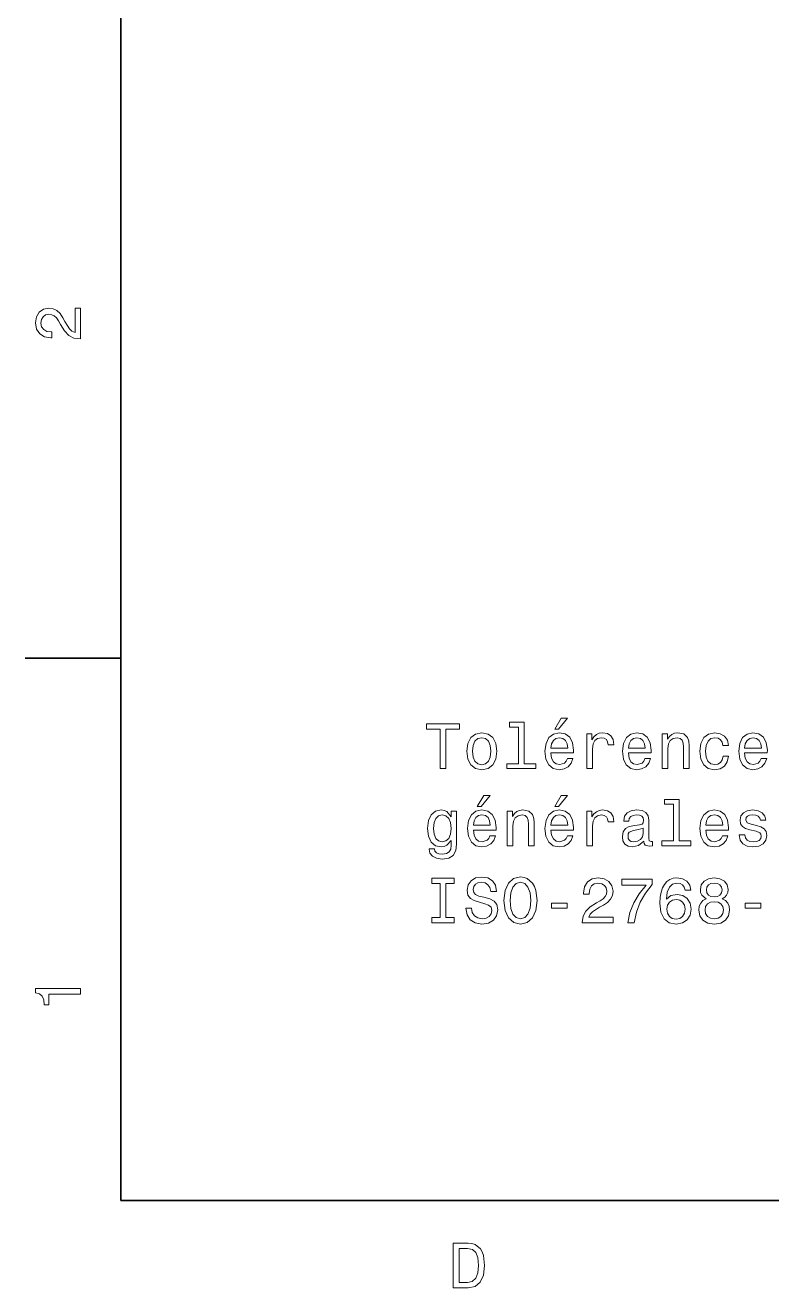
# Model space of a CAD drawing. Extents: x 0 to 297, y 0 to 210.
# Drawn here: x 2.5 to 61, y 3.2 to 102.1 of the extents above; entities that cross this region are included whole.
import ezdxf

# ---------------------------------------------------------------- set-up
doc = ezdxf.new("R2010")
doc.units = 0

msp = doc.modelspace()

# ---------------------------------------------------------------- linework, layer by layer
at = {"color": 7, "lineweight": 35}
for p, q in [((10, 200), (10, 10)), ((10, 10), (287, 10))]:
    msp.add_line(p, q, dxfattribs=at)
at = {"color": 7, "lineweight": 35, "ltscale": 0.1875}
msp.add_line((10, 52.5), (2.5, 52.5), dxfattribs=at)
at = {"color": 7, "lineweight": 13}
for points in [[(6.833213, 77.519447), (6.833213, 79.925072), (6.399496, 79.925072), (6.399496, 78.023773), (6.162464, 78.129684), (5.965778, 78.311241), (5.607709, 78.871033), (5.456412, 79.168587), (5.239553, 79.501442), (4.987392, 79.738472), (4.689842, 79.874641), (4.351945, 79.925072), (3.928314, 79.839333), (3.595461, 79.602303), (3.383646, 79.239189), (3.307997, 78.770172), (3.393732, 78.286018), (3.630764, 77.91787), (4.009006, 77.680832), (4.508286, 77.600143), (4.578891, 77.600143), (4.578891, 78.059074), (4.538545, 78.059074), (4.195605, 78.104462), (3.943444, 78.240631), (3.782061, 78.457489), (3.726585, 78.744957), (3.777017, 79.03746), (3.903098, 79.254318), (4.099784, 79.395531), (4.346902, 79.445961), (4.578891, 79.41066), (4.775577, 79.314842), (4.947046, 79.153458), (5.098343, 78.931557), (5.259727, 78.634003), (5.572406, 78.139771), (5.90526, 77.791786), (6.308718, 77.585014), (6.818084, 77.519447)], [(43.996689, 46.928345), (44.294239, 46.928345), (44.995247, 47.78569), (44.501011, 47.78569)], [(35.004612, 43.851974), (35.46859, 43.851974), (35.46859, 46.928345), (36.527668, 46.928345), (36.527668, 47.351974), (33.940491, 47.351974), (33.940491, 46.928345), (35.004612, 46.928345)], [(37.097553, 45.20356), (37.178246, 44.588287), (37.410233, 44.134396), (37.778389, 43.851974), (38.272625, 43.756153), (38.761818, 43.851974), (39.129974, 44.129353), (39.361961, 44.583244), (39.447697, 45.20356), (39.361961, 45.818832), (39.129974, 46.277767), (38.761818, 46.555145), (38.272625, 46.65601), (37.778389, 46.555145), (37.410233, 46.272724), (37.178246, 45.818832)], [(41.147263, 47.099812), (41.147263, 44.225174), (40.23444, 44.225174), (40.23444, 43.851974), (42.498848, 43.851974), (42.498848, 44.225174), (41.591068, 44.225174), (41.591068, 47.473011), (40.451298, 47.473011), (40.451298, 47.099812)], [(43.689049, 45.07748), (45.464268, 45.07748), (45.469311, 45.284252), (45.388618, 45.864223), (45.166718, 46.297939), (44.81369, 46.560188), (44.344669, 46.65601), (43.885738, 46.555145), (43.532711, 46.272724), (43.305767, 45.813789), (43.225075, 45.208603), (43.300724, 44.588287), (43.527668, 44.134396), (43.875648, 43.851974), (44.32954, 43.756153), (44.722912, 43.821716), (45.045677, 43.993183), (45.282711, 44.265518), (45.418877, 44.628632), (44.980118, 44.628632), (44.889339, 44.426903), (44.758217, 44.275604), (44.385017, 44.154568), (44.097553, 44.210045), (43.880692, 44.386559), (43.739483, 44.674019), (43.689049, 45.062347)], [(46.503174, 43.851974), (46.946976, 43.851974), (46.946976, 45.400246), (46.992363, 45.773445), (47.128532, 46.040733), (47.350433, 46.202118), (47.647984, 46.257595), (47.869888, 46.22229), (48.036312, 46.121426), (48.137177, 45.949959), (48.172482, 45.717968), (48.62133, 45.717968), (48.56081, 46.126469), (48.394382, 46.418976), (48.117004, 46.59549), (47.738762, 46.65601), (47.48156, 46.615662), (47.259655, 46.514797), (47.062969, 46.34333), (46.906631, 46.11134), (46.906631, 46.560188), (46.503174, 46.560188)], [(49.761097, 45.07748), (51.536316, 45.07748), (51.541359, 45.284252), (51.460663, 45.864223), (51.238762, 46.297939), (50.885735, 46.560188), (50.416718, 46.65601), (49.957783, 46.555145), (49.604759, 46.272724), (49.377811, 45.813789), (49.297119, 45.208603), (49.372768, 44.588287), (49.599716, 44.134396), (49.947697, 43.851974), (50.401588, 43.756153), (50.79496, 43.821716), (51.117725, 43.993183), (51.354759, 44.265518), (51.490925, 44.628632), (51.052162, 44.628632), (50.961388, 44.426903), (50.830261, 44.275604), (50.457062, 44.154568), (50.169601, 44.210045), (49.95274, 44.386559), (49.811531, 44.674019), (49.761097, 45.062347)], [(52.408791, 43.851974), (52.852596, 43.851974), (52.852596, 45.415375), (52.897987, 45.773445), (53.044239, 46.03569), (53.271183, 46.197075), (53.573776, 46.257595), (53.815853, 46.207161), (53.967148, 46.070995), (54.042797, 45.844048), (54.068016, 45.541454), (54.068016, 43.851974), (54.511818, 43.851974), (54.511818, 45.632233), (54.491646, 45.990303), (54.400867, 46.287853), (54.103317, 46.560188), (53.639339, 46.65601), (53.382133, 46.620705), (53.165276, 46.524887), (52.978676, 46.363503), (52.83242, 46.146645), (52.83242, 46.560188), (52.408791, 46.560188)], [(57.169601, 45.662495), (57.60836, 45.662495), (57.517582, 46.065952), (57.300724, 46.383675), (56.96283, 46.58036), (56.524067, 46.65601), (56.039917, 46.555145), (55.671761, 46.272724), (55.439774, 45.813789), (55.359081, 45.198517), (55.434731, 44.588287), (55.661674, 44.134396), (56.019745, 43.851974), (56.508938, 43.756153), (56.942657, 43.831802), (57.280552, 44.043617), (57.512539, 44.376469), (57.613403, 44.820274), (57.189774, 44.820274), (57.114124, 44.537853), (56.972916, 44.326038), (56.771187, 44.194916), (56.524067, 44.154568), (56.216431, 44.220131), (55.99453, 44.42186), (55.85836, 44.749668), (55.812973, 45.213646), (55.85836, 45.667538), (55.999573, 45.995346), (56.226517, 46.197075), (56.524067, 46.267681), (56.786316, 46.22229), (56.983002, 46.106297), (57.114124, 45.914654)], [(58.869167, 45.07748), (60.644382, 45.07748), (60.649426, 45.284252), (60.568733, 45.864223), (60.346832, 46.297939), (59.993805, 46.560188), (59.524788, 46.65601), (59.065853, 46.555145), (58.71283, 46.272724), (58.485882, 45.813789), (58.40519, 45.208603), (58.480839, 44.588287), (58.707783, 44.134396), (59.055767, 43.851974), (59.509659, 43.756153), (59.90303, 43.821716), (60.225796, 43.993183), (60.46283, 44.265518), (60.598991, 44.628632), (60.160233, 44.628632), (60.069454, 44.426903), (59.938332, 44.275604), (59.565132, 44.154568), (59.277668, 44.210045), (59.06081, 44.386559), (58.919601, 44.674019), (58.869167, 45.062347)], [(37.551441, 45.208603), (37.596832, 45.662495), (37.738041, 45.990303), (37.964989, 46.192032), (38.272625, 46.262638), (38.575218, 46.192032), (38.802162, 45.995346), (38.943375, 45.662495), (38.993805, 45.208603), (38.943375, 44.749668), (38.802162, 44.416817), (38.575218, 44.215088), (38.272625, 44.149525), (37.964989, 44.215088), (37.738041, 44.416817), (37.596832, 44.749668)], [(43.689049, 45.450676), (43.744526, 45.79866), (43.880692, 46.055866), (44.087467, 46.212204), (44.359802, 46.267681), (44.62709, 46.212204), (44.833862, 46.055866), (44.959946, 45.79866), (45.005333, 45.450676)], [(49.761097, 45.450676), (49.816574, 45.79866), (49.95274, 46.055866), (50.159512, 46.212204), (50.431847, 46.267681), (50.699139, 46.212204), (50.90591, 46.055866), (51.03199, 45.79866), (51.077377, 45.450676)], [(58.869167, 45.450676), (58.924644, 45.79866), (59.06081, 46.055866), (59.267582, 46.212204), (59.539917, 46.267681), (59.807205, 46.212204), (60.013977, 46.055866), (60.14006, 45.79866), (60.185448, 45.450676)], [(37.924641, 40.881516), (38.222191, 40.881516), (38.923203, 41.738861), (38.428963, 41.738861)], [(43.996689, 40.881516), (44.294239, 40.881516), (44.995247, 41.738861), (44.501011, 41.738861)], [(36.300724, 37.926182), (36.300724, 40.513359), (35.87709, 40.513359), (35.87709, 40.074596), (35.52911, 40.473011), (35.317291, 40.573875), (35.080261, 40.60918), (34.651588, 40.508316), (34.318733, 40.225895), (34.101875, 39.772003), (34.026226, 39.161774), (34.101875, 38.546501), (34.318733, 38.092609), (34.651588, 37.805145), (35.080261, 37.709324), (35.322334, 37.744625), (35.524067, 37.835403), (35.87709, 38.218689), (35.87709, 37.835403), (35.836746, 37.53281), (35.725796, 37.315952), (35.513977, 37.189873), (35.196255, 37.144482), (34.918877, 37.174744), (34.722191, 37.250389), (34.606197, 37.381516), (34.570896, 37.558025), (34.14222, 37.558025), (34.14222, 37.537853), (34.207783, 37.215088), (34.409512, 36.973011), (34.732277, 36.816673), (35.17104, 36.761196), (35.695534, 36.836845), (36.043518, 37.04866), (36.240204, 37.416817)], [(37.617004, 39.030651), (39.39222, 39.030651), (39.397263, 39.237423), (39.316574, 39.817394), (39.094669, 40.25111), (38.741646, 40.513359), (38.272625, 40.60918), (37.81369, 40.508316), (37.460663, 40.225895), (37.233719, 39.76696), (37.153027, 39.161774), (37.228676, 38.541458), (37.45562, 38.087566), (37.803604, 37.805145), (38.257496, 37.709324), (38.650867, 37.774887), (38.973633, 37.946354), (39.210663, 38.218689), (39.346832, 38.581802), (38.90807, 38.581802), (38.817291, 38.380074), (38.686169, 38.228775), (38.312969, 38.107738), (38.025505, 38.163216), (37.808647, 38.339729), (37.667439, 38.62719), (37.617004, 39.015518)], [(40.264698, 37.805145), (40.708504, 37.805145), (40.708504, 39.368546), (40.753891, 39.726616), (40.900146, 39.988861), (41.12709, 40.150246), (41.429684, 40.210766), (41.671761, 40.160332), (41.823059, 40.024166), (41.898705, 39.797218), (41.92392, 39.494625), (41.92392, 37.805145), (42.367725, 37.805145), (42.367725, 39.585403), (42.347553, 39.943474), (42.256775, 40.241024), (41.959225, 40.513359), (41.495247, 40.60918), (41.238041, 40.573875), (41.021183, 40.478058), (40.834583, 40.316673), (40.688332, 40.099815), (40.688332, 40.513359), (40.264698, 40.513359)], [(43.689049, 39.030651), (45.464268, 39.030651), (45.469311, 39.237423), (45.388618, 39.817394), (45.166718, 40.25111), (44.81369, 40.513359), (44.344669, 40.60918), (43.885738, 40.508316), (43.532711, 40.225895), (43.305767, 39.76696), (43.225075, 39.161774), (43.300724, 38.541458), (43.527668, 38.087566), (43.875648, 37.805145), (44.32954, 37.709324), (44.722912, 37.774887), (45.045677, 37.946354), (45.282711, 38.218689), (45.418877, 38.581802), (44.980118, 38.581802), (44.889339, 38.380074), (44.758217, 38.228775), (44.385017, 38.107738), (44.097553, 38.163216), (43.880692, 38.339729), (43.739483, 38.62719), (43.689049, 39.015518)], [(46.503174, 37.805145), (46.946976, 37.805145), (46.946976, 39.353416), (46.992363, 39.726616), (47.128532, 39.993904), (47.350433, 40.155289), (47.647984, 40.210766), (47.869888, 40.175461), (48.036312, 40.074596), (48.137177, 39.90313), (48.172482, 39.671139), (48.62133, 39.671139), (48.56081, 40.079639), (48.394382, 40.372147), (48.117004, 40.54866), (47.738762, 40.60918), (47.48156, 40.568832), (47.259655, 40.467968), (47.062969, 40.296501), (46.906631, 40.06451), (46.906631, 40.513359), (46.503174, 40.513359)], [(50.98156, 38.158173), (50.98156, 38.14304), (51.006775, 37.971573), (51.08242, 37.850533), (51.400146, 37.754711), (51.647263, 37.795059), (51.647263, 38.137997), (51.541359, 38.122868), (51.400146, 38.188431), (51.374931, 38.39016), (51.374931, 39.792175), (51.314411, 40.150246), (51.137901, 40.402409), (50.830261, 40.553703), (50.396545, 40.60918), (49.972916, 40.54866), (49.660233, 40.37719), (49.463547, 40.109901), (49.397987, 39.756874), (49.397987, 39.726616), (49.796402, 39.726616), (49.831703, 39.938431), (49.942654, 40.089729), (50.12421, 40.180504), (50.381416, 40.215809), (50.628532, 40.190594), (50.805046, 40.114944), (50.910954, 39.983818), (50.946259, 39.802265), (50.926083, 39.590446), (50.84539, 39.484539), (50.643661, 39.434109), (50.265419, 39.393761), (49.831703, 39.302982), (49.524067, 39.141602), (49.34251, 38.889439), (49.287033, 38.516239), (49.337467, 38.183388), (49.493805, 37.936268), (49.745968, 37.77993), (50.093948, 37.724453), (50.562973, 37.83036)], [(53.291359, 41.052982), (53.291359, 38.178345), (52.378532, 38.178345), (52.378532, 37.805145), (54.642944, 37.805145), (54.642944, 38.178345), (53.735161, 38.178345), (53.735161, 41.426182), (52.59539, 41.426182), (52.59539, 41.052982)], [(55.833145, 39.030651), (57.60836, 39.030651), (57.613403, 39.237423), (57.532715, 39.817394), (57.31081, 40.25111), (56.957787, 40.513359), (56.488762, 40.60918), (56.029831, 40.508316), (55.676804, 40.225895), (55.44986, 39.76696), (55.369167, 39.161774), (55.444817, 38.541458), (55.671761, 38.087566), (56.019745, 37.805145), (56.473633, 37.709324), (56.867004, 37.774887), (57.189774, 37.946354), (57.426804, 38.218689), (57.562973, 38.581802), (57.12421, 38.581802), (57.033432, 38.380074), (56.902309, 38.228775), (56.52911, 38.107738), (56.241646, 38.163216), (56.024788, 38.339729), (55.883575, 38.62719), (55.833145, 39.015518)], [(59.807205, 39.383675), (59.378532, 39.484539), (59.06081, 39.600533), (58.954903, 39.837566), (58.985161, 40.003994), (59.091068, 40.125031), (59.262539, 40.20068), (59.509659, 40.230938), (59.746689, 40.20068), (59.933289, 40.109901), (60.054325, 39.973732), (60.104759, 39.792175), (60.538475, 39.792175), (60.538475, 39.802265), (60.46283, 40.130074), (60.256054, 40.38728), (59.933289, 40.54866), (59.509659, 40.60918), (59.080982, 40.54866), (58.768303, 40.382233), (58.571617, 40.135117), (58.511097, 39.822437), (58.556488, 39.519844), (58.697697, 39.308025), (58.929688, 39.156731), (59.267582, 39.050823), (59.761818, 38.929787), (60.064411, 38.803703), (60.145103, 38.702839), (60.175362, 38.551544), (60.129974, 38.364944), (60.008934, 38.223732), (59.812248, 38.132954), (59.550003, 38.102695), (59.272625, 38.132954), (59.070896, 38.238861), (58.934731, 38.410332), (58.879253, 38.647366), (58.450577, 38.647366), (58.521187, 38.243908), (58.727959, 37.951401), (59.055767, 37.774887), (59.509659, 37.709324), (59.983719, 37.774887), (60.331703, 37.951401), (60.543518, 38.233818), (60.619167, 38.601974), (60.56369, 38.919697), (60.407349, 39.136559), (60.150146, 39.277767)], [(34.485161, 39.161774), (34.530548, 39.610622), (34.666718, 39.943474), (34.878532, 40.14016), (35.160954, 40.210766), (35.458504, 40.14016), (35.680405, 39.943474), (35.816574, 39.610622), (35.867004, 39.161774), (35.816574, 38.702839), (35.680405, 38.375031), (35.458504, 38.173302), (35.160954, 38.107738), (34.878532, 38.173302), (34.666718, 38.375031), (34.530548, 38.707882)], [(37.617004, 39.403847), (37.672482, 39.751831), (37.808647, 40.009037), (38.015419, 40.165375), (38.287754, 40.220852), (38.555046, 40.165375), (38.761818, 40.009037), (38.887897, 39.751831), (38.933289, 39.403847)], [(43.689049, 39.403847), (43.744526, 39.751831), (43.880692, 40.009037), (44.087467, 40.165375), (44.359802, 40.220852), (44.62709, 40.165375), (44.833862, 40.009037), (44.959946, 39.751831), (45.005333, 39.403847)], [(55.833145, 39.403847), (55.888618, 39.751831), (56.024788, 40.009037), (56.23156, 40.165375), (56.503895, 40.220852), (56.771187, 40.165375), (56.977959, 40.009037), (57.104038, 39.751831), (57.149429, 39.403847)], [(50.931126, 38.753273), (50.870605, 38.491024), (50.709225, 38.289295), (50.467148, 38.158173), (50.169601, 38.112782), (49.977959, 38.137997), (49.841789, 38.218689), (49.756054, 38.359901), (49.730839, 38.556587), (49.751011, 38.733101), (49.831703, 38.85918), (50.154469, 39.000389), (50.562973, 39.060909), (50.931126, 39.181946)], [(35.004612, 32.181946), (34.359081, 32.181946), (34.359081, 31.758314), (36.114124, 31.758314), (36.114124, 32.181946), (35.46859, 32.181946), (35.46859, 34.834682), (36.114124, 34.834682), (36.114124, 35.258316), (34.359081, 35.258316), (34.359081, 34.834682), (35.004612, 34.834682)], [(37.475796, 32.913212), (37.016861, 32.913212), (37.117725, 32.378632), (37.369888, 31.98526), (37.758217, 31.748228), (38.282711, 31.662493), (38.802162, 31.743185), (39.190491, 31.965086), (39.437611, 32.313068), (39.528389, 32.772003), (39.45274, 33.185547), (39.240925, 33.452839), (38.897984, 33.629353), (38.439053, 33.760475), (38.045677, 33.856297), (37.788475, 33.967247), (37.64222, 34.128632), (37.596832, 34.380791), (37.64222, 34.607738), (37.773346, 34.779209), (37.975075, 34.895203), (38.252453, 34.935547), (38.534874, 34.885117), (38.756775, 34.748947), (38.903027, 34.522003), (38.973633, 34.214367), (39.432568, 34.214367), (39.432568, 34.224453), (39.351875, 34.698517), (39.114845, 35.05154), (38.741646, 35.273445), (38.23732, 35.349091), (37.783432, 35.273445), (37.430405, 35.06163), (37.203461, 34.733818), (37.122768, 34.310188), (37.188332, 33.931946), (37.379974, 33.67474), (37.682568, 33.503269), (38.096111, 33.372147), (38.504612, 33.256153), (38.812248, 33.145203), (38.998848, 32.983818), (39.064411, 32.721569), (39.003891, 32.454281), (38.847553, 32.252552), (38.610519, 32.126469), (38.302883, 32.086124), (37.959946, 32.141598), (37.697697, 32.302982), (37.531269, 32.565231)], [(40.012539, 33.508316), (40.103317, 32.721569), (40.365562, 32.141598), (40.774067, 31.783531), (41.308647, 31.662493), (41.838188, 31.783531), (42.251732, 32.141598), (42.508934, 32.721569), (42.604759, 33.508316), (42.508934, 34.290016), (42.397984, 34.607738), (42.251732, 34.869987), (41.838188, 35.228054), (41.586025, 35.318832), (41.308647, 35.354134), (40.769024, 35.228054), (40.360519, 34.875031), (40.103317, 34.295059)], [(40.496689, 33.508316), (40.552162, 34.118546), (40.71859, 34.56739), (40.975796, 34.839725), (41.308647, 34.935547), (41.636459, 34.839725), (41.893661, 34.562347), (42.060089, 34.113503), (42.120605, 33.508316), (42.060089, 32.898083), (41.893661, 32.449238), (41.636459, 32.176903), (41.308647, 32.086124), (40.975796, 32.176903), (40.71859, 32.449238), (40.552162, 32.89304)], [(46.150146, 31.758314), (48.555767, 31.758314), (48.555767, 32.192032), (46.654469, 32.192032), (46.760376, 32.429062), (46.941933, 32.625748), (47.501732, 32.983818), (47.799282, 33.135117), (48.132133, 33.351974), (48.369167, 33.604134), (48.505333, 33.901688), (48.555767, 34.239582), (48.470032, 34.663212), (48.233002, 34.996067), (47.869888, 35.207882), (47.400867, 35.283531), (46.916718, 35.197796), (46.548561, 34.960762), (46.311531, 34.582523), (46.230839, 34.083241), (46.230839, 34.012638), (46.689774, 34.012638), (46.689774, 34.052982), (46.735161, 34.395924), (46.87133, 34.648083), (47.088188, 34.809467), (47.375648, 34.864941), (47.668159, 34.81451), (47.885017, 34.688431), (48.026226, 34.491745), (48.07666, 34.244625), (48.041359, 34.012638), (47.945534, 33.815952), (47.784153, 33.644482), (47.562248, 33.493183), (47.264702, 33.331802), (46.770462, 33.019119), (46.422482, 32.686268), (46.21571, 32.28281), (46.150146, 31.773443)], [(49.71571, 31.758314), (50.225075, 31.758314), (50.391502, 32.590446), (50.684006, 33.367104), (51.097553, 34.088284), (51.637177, 34.764076), (51.637177, 35.182667), (49.236603, 35.182667), (49.236603, 34.723732), (51.15303, 34.723732), (50.598274, 34.042896), (50.179688, 33.331802), (49.887177, 32.575317)], [(54.663116, 34.315231), (54.567291, 34.723732), (54.34539, 35.026325), (54.002453, 35.217968), (53.558647, 35.283531), (53.261097, 35.248226), (53.003891, 35.152405), (52.776947, 34.996067), (52.585304, 34.774162), (52.434006, 34.496788), (52.323059, 34.15889), (52.252453, 33.760475), (52.232277, 33.311626), (52.312973, 32.59549), (52.560089, 32.076038), (52.958504, 31.763357), (53.503174, 31.65745), (53.992363, 31.748228), (54.365562, 31.98526), (54.607639, 32.358459), (54.693375, 32.832523), (54.607639, 33.311626), (54.375648, 33.679783), (54.017582, 33.911774), (53.573776, 33.992462), (53.094673, 33.891598), (52.736603, 33.604134), (52.812248, 34.15889), (52.973633, 34.557304), (53.220749, 34.794338), (53.56369, 34.875031), (53.815853, 34.834682), (54.007496, 34.728775), (54.133575, 34.552261), (54.199139, 34.315231)], [(55.863403, 33.644482), (55.606201, 33.503269), (55.429688, 33.306583), (55.318733, 33.059467), (55.283432, 32.761917), (55.364124, 32.313068), (55.596115, 31.965086), (55.974358, 31.743185), (56.488762, 31.65745), (56.998131, 31.743185), (57.376373, 31.965086), (57.60836, 32.313068), (57.694096, 32.761917), (57.653748, 33.059467), (57.547844, 33.306583), (57.366287, 33.503269), (57.114124, 33.644482), (57.315853, 33.765518), (57.457062, 33.931946), (57.542801, 34.133675), (57.573059, 34.380791), (57.492367, 34.738861), (57.280552, 35.026325), (56.937611, 35.212925), (56.488762, 35.283531), (56.034874, 35.212925), (55.691933, 35.026325), (55.475075, 34.738861), (55.399429, 34.380791), (55.424644, 34.133675), (55.510376, 33.931946)], [(55.878532, 34.340446), (55.91888, 34.562347), (56.039917, 34.733818), (56.23156, 34.839725), (56.488762, 34.880074), (56.740925, 34.839725), (56.932568, 34.733818), (57.053604, 34.562347), (57.098995, 34.340446), (57.053604, 34.113503), (56.932568, 33.936989), (56.740925, 33.820995), (56.488762, 33.78569), (56.23156, 33.826038), (56.039917, 33.936989), (55.91888, 34.113503)], [(43.73444, 32.913212), (44.954903, 32.913212), (44.954903, 33.311626), (43.73444, 33.311626)], [(54.204182, 32.827477), (54.148705, 32.509754), (54.007496, 32.267681), (53.780548, 32.106297), (53.498131, 32.055866), (53.200577, 32.106297), (52.973633, 32.262638), (52.827377, 32.504711), (52.78199, 32.822433), (52.83242, 33.135117), (52.973633, 33.372147), (53.20562, 33.523445), (53.518303, 33.578918), (53.790634, 33.523445), (54.007496, 33.37719), (54.148705, 33.14016)], [(55.767582, 32.772003), (55.812973, 33.039295), (55.959225, 33.241024), (56.186172, 33.372147), (56.488762, 33.417538), (56.786316, 33.372147), (57.01326, 33.241024), (57.159515, 33.039295), (57.209946, 32.772003), (57.159515, 32.484539), (57.01326, 32.267681), (56.786316, 32.126469), (56.488762, 32.081081), (56.186172, 32.126469), (55.959225, 32.267681), (55.812973, 32.484539)], [(58.914558, 32.913212), (60.135017, 32.913212), (60.135017, 33.311626), (58.914558, 33.311626)], [(6.833213, 26.159222), (6.833213, 26.618156), (3.307997, 26.618156), (3.307997, 26.275217), (3.615634, 26.184439), (3.822406, 26.002882), (3.943444, 25.725506), (3.98379, 25.34222), (4.341859, 25.34222), (4.341859, 26.159222)], [(37.194958, 6.666787), (36.029972, 6.666787), (36.029972, 3.166787), (37.194958, 3.166787), (37.744667, 3.277738), (38.153168, 3.615634), (38.405331, 4.165346), (38.496109, 4.916787), (38.415417, 5.683357), (38.314552, 5.985951), (38.173344, 6.228026), (37.764839, 6.555836), (37.497551, 6.636527)], [(37.159653, 6.248199), (37.542938, 6.17255), (37.805187, 5.940562), (37.961525, 5.527017), (38.011959, 4.916787), (37.956482, 4.326729), (37.800144, 3.913184), (37.532852, 3.666066), (37.159653, 3.585375), (36.498989, 3.585375), (36.498989, 6.248199)]]:
    msp.add_lwpolyline(points, close=True, dxfattribs=at)

doc.saveas('drawing.dxf')
